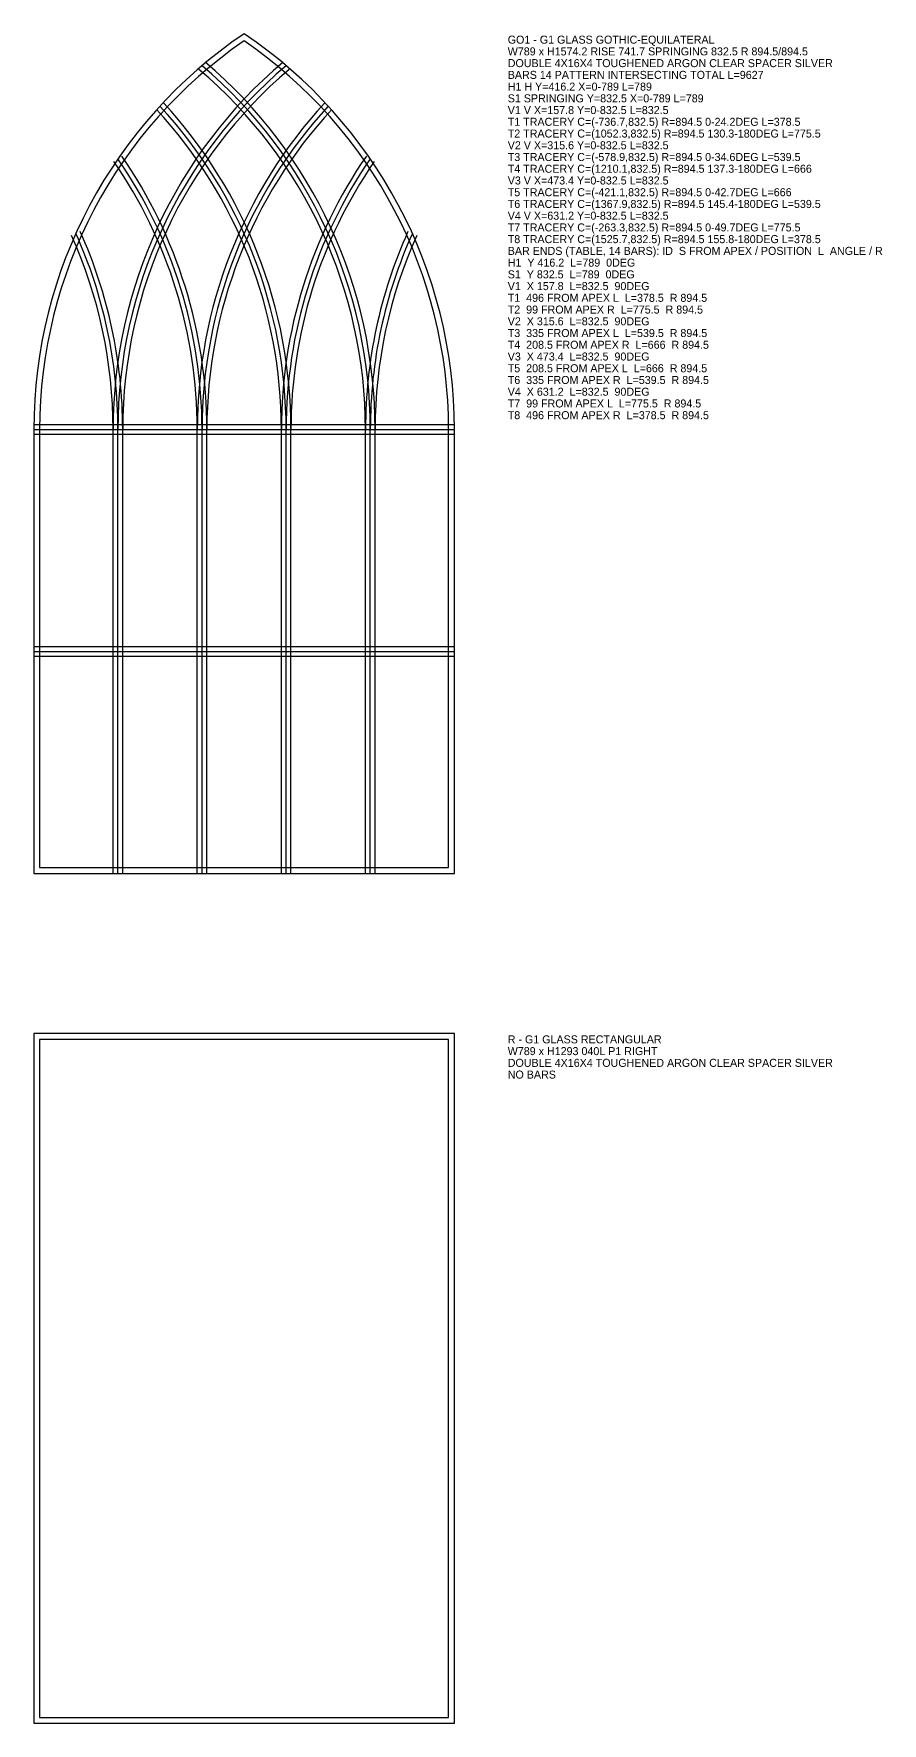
# Model space of a CAD drawing. Extents: x 0 to 1591, y -6353 to 0.
# Drawn here: x 0 to 1591, y -6353 to -3186 of the extents above; entities that cross this region are included whole.
import ezdxf

# ---------------------------------------------------------------- set-up
doc = ezdxf.new("R2010")
doc.units = 0
for name, color, linetype in [('GLASS_BAR_AXES', 4, 'CONTINUOUS'), ('GLASS_BARS', 3, 'CONTINUOUS'), ('GLASS_CONTOUR', 7, 'CONTINUOUS'), ('GLASS_EDGE', 8, 'CONTINUOUS'), ('GLASS_TEXT', 2, 'CONTINUOUS')]:
    doc.layers.add(name, color=color, linetype=linetype)

msp = doc.modelspace()

# ---------------------------------------------------------------- linework, layer by layer
at = {"layer": 'GLASS_BAR_AXES'}
for points in [[(473.4, -3245.794878, 0.220189), (157.8, -3927.707658)], [(631.2, -3927.707658, 0.220189), (315.6, -3245.794878)], [(473.4, -3927.707658, 0.188321), (236.7, -3321.5481)], [(552.3, -3321.5481, 0.188321), (315.6, -3927.707658)], [(315.6, -3927.707658, 0.151925), (157.8, -3420.358311)], [(631.2, -3420.358311, 0.151925), (473.4, -3927.707658)], [(157.8, -3927.707658, 0.106187), (78.9, -3560.3837)], [(710.1, -3560.3837, 0.106187), (631.2, -3927.707658)]]:
    msp.add_lwpolyline(points, format="xyb", dxfattribs=at)
for points in [[(0, -3927.707658), (789, -3927.707658)], [(157.8, -4760.182254), (157.8, -3927.707658)], [(315.6, -4760.182254), (315.6, -3927.707658)], [(473.4, -4760.182254), (473.4, -3927.707658)], [(631.2, -4760.182254), (631.2, -3927.707658)], [(0, -4343.944956), (789, -4343.944956)]]:
    msp.add_lwpolyline(points, dxfattribs=at)
at = {"layer": 'GLASS_BARS'}
for points in [[(467.575405, -3238.933821, 0.220189), (148.8, -3927.707658)], [(479.224595, -3252.655934, 0.220189), (166.8, -3927.707658)], [(622.2, -3927.707658, 0.220189), (309.775405, -3252.655934)], [(640.2, -3927.707658, 0.220189), (321.424595, -3238.933821)], [(482.4, -3927.707658, 0.188321), (243.318446, -3315.449233)], [(545.681554, -3315.449233, 0.188321), (306.6, -3927.707658)], [(464.4, -3927.707658, 0.188321), (230.081554, -3327.646966)], [(558.918446, -3327.646966, 0.188321), (324.6, -3927.707658)], [(324.6, -3927.707658, 0.151925), (165.212297, -3415.253622)], [(623.787703, -3415.253622, 0.151925), (464.4, -3927.707658)], [(306.6, -3927.707658, 0.151925), (150.387703, -3425.463)], [(638.612297, -3425.463, 0.151925), (482.4, -3927.707658)], [(148.8, -3927.707658, 0.106187), (70.693851, -3564.079525)], [(166.8, -3927.707658, 0.106187), (87.106149, -3556.687875)], [(701.893851, -3556.687875, 0.106187), (622.2, -3927.707658)], [(718.306149, -3564.079525, 0.106187), (640.2, -3927.707658)]]:
    msp.add_lwpolyline(points, format="xyb", dxfattribs=at)
for points in [[(0, -3918.707658), (789, -3918.707658)], [(0, -3936.707658), (789, -3936.707658)], [(148.8, -4760.182254), (148.8, -3927.707658)], [(166.8, -4760.182254), (166.8, -3927.707658)], [(306.6, -4760.182254), (306.6, -3927.707658)], [(324.6, -4760.182254), (324.6, -3927.707658)], [(464.4, -4760.182254), (464.4, -3927.707658)], [(482.4, -4760.182254), (482.4, -3927.707658)], [(622.2, -4760.182254), (622.2, -3927.707658)], [(640.2, -4760.182254), (640.2, -3927.707658)], [(0, -4334.944956), (789, -4334.944956)], [(0, -4352.944956), (789, -4352.944956)]]:
    msp.add_lwpolyline(points, dxfattribs=at)
at = {"layer": 'GLASS_CONTOUR'}
msp.add_lwpolyline([(0, -4760.182254), (789, -4760.182254), (789, -3927.707658, 0.249399), (394.5, -3186, 0.249399), (0, -3927.707658)], format="xyb", close=True, dxfattribs=at)
msp.add_lwpolyline([(0, -6353.182254), (789, -6353.182254), (789, -5060.182254), (0, -5060.182254)], close=True, dxfattribs=at)
at = {"layer": 'GLASS_EDGE'}
msp.add_lwpolyline([(11, -4749.182254), (778, -4749.182254), (778, -3927.707658, 0.247165), (394.5, -3199.303752, 0.247165), (11, -3927.707658)], format="xyb", close=True, dxfattribs=at)
msp.add_lwpolyline([(11, -6342.182254), (778, -6342.182254), (778, -5071.182254), (11, -5071.182254)], close=True, dxfattribs=at)

# ---------------------------------------------------------------- texts
at = {"layer": 'GLASS_TEXT'}
for s, p in [('GO1 - G1 GLASS GOTHIC-EQUILATERAL', (889, -3204.5)), ('W789 x H1574.2 RISE 741.7 SPRINGING 832.5 R 894.5/894.5', (889, -3226.5)), ('DOUBLE 4X16X4 TOUGHENED ARGON CLEAR SPACER SILVER', (889, -3248.5)), ('BARS 14 PATTERN INTERSECTING TOTAL L=9627', (889, -3270.5)), ('H1 H Y=416.2 X=0-789 L=789', (889, -3292.5)), ('V1 V X=157.8 Y=0-832.5 L=832.5', (889, -3336.5)), ('S1 SPRINGING Y=832.5 X=0-789 L=789', (889, -3314.5)), ('T1 TRACERY C=(-736.7,832.5) R=894.5 0-24.2DEG L=378.5', (889, -3358.5)), ('V2 V X=315.6 Y=0-832.5 L=832.5', (889, -3402.5)), ('T2 TRACERY C=(1052.3,832.5) R=894.5 130.3-180DEG L=775.5', (889, -3380.5)), ('T3 TRACERY C=(-578.9,832.5) R=894.5 0-34.6DEG L=539.5', (889, -3424.5)), ('T4 TRACERY C=(1210.1,832.5) R=894.5 137.3-180DEG L=666', (889, -3446.5)), ('V3 V X=473.4 Y=0-832.5 L=832.5', (889, -3468.5)), ('T5 TRACERY C=(-421.1,832.5) R=894.5 0-42.7DEG L=666', (889, -3490.5)), ('T6 TRACERY C=(1367.9,832.5) R=894.5 145.4-180DEG L=539.5', (889, -3512.5)), ('V4 V X=631.2 Y=0-832.5 L=832.5', (889, -3534.5)), ('T7 TRACERY C=(-263.3,832.5) R=894.5 0-49.7DEG L=775.5', (889, -3556.5)), ('T8 TRACERY C=(1525.7,832.5) R=894.5 155.8-180DEG L=378.5', (889, -3578.5)), ('BAR ENDS (TABLE, 14 BARS): ID  S FROM APEX / POSITION  L  ANGLE / R', (889, -3600.5)), ('H1  Y 416.2  L=789  0DEG', (889, -3622.5)), ('S1  Y 832.5  L=789  0DEG', (889, -3644.5)), ('V1  X 157.8  L=832.5  90DEG', (889, -3666.5)), ('T1  496 FROM APEX L  L=378.5  R 894.5', (889, -3688.5)), ('T2  99 FROM APEX R  L=775.5  R 894.5', (889, -3710.5)), ('V2  X 315.6  L=832.5  90DEG', (889, -3732.5)), ('T3  335 FROM APEX L  L=539.5  R 894.5', (889, -3754.5)), ('T4  208.5 FROM APEX R  L=666  R 894.5', (889, -3776.5)), ('V3  X 473.4  L=832.5  90DEG', (889, -3798.5)), ('T5  208.5 FROM APEX L  L=666  R 894.5', (889, -3820.5)), ('T6  335 FROM APEX R  L=539.5  R 894.5', (889, -3842.5)), ('V4  X 631.2  L=832.5  90DEG', (889, -3864.5)), ('T7  99 FROM APEX L  L=775.5  R 894.5', (889, -3886.5)), ('T8  496 FROM APEX R  L=378.5  R 894.5', (889, -3908.5)), ('R - G1 GLASS RECTANGULAR', (889, -5078.682254)), ('W789 x H1293 040L P1 RIGHT', (889, -5100.682254)), ('DOUBLE 4X16X4 TOUGHENED ARGON CLEAR SPACER SILVER', (889, -5122.682254)), ('NO BARS', (889, -5144.682254))]:
    msp.add_text(s, height=15, dxfattribs=at).set_placement(p)

doc.saveas('drawing.dxf')
